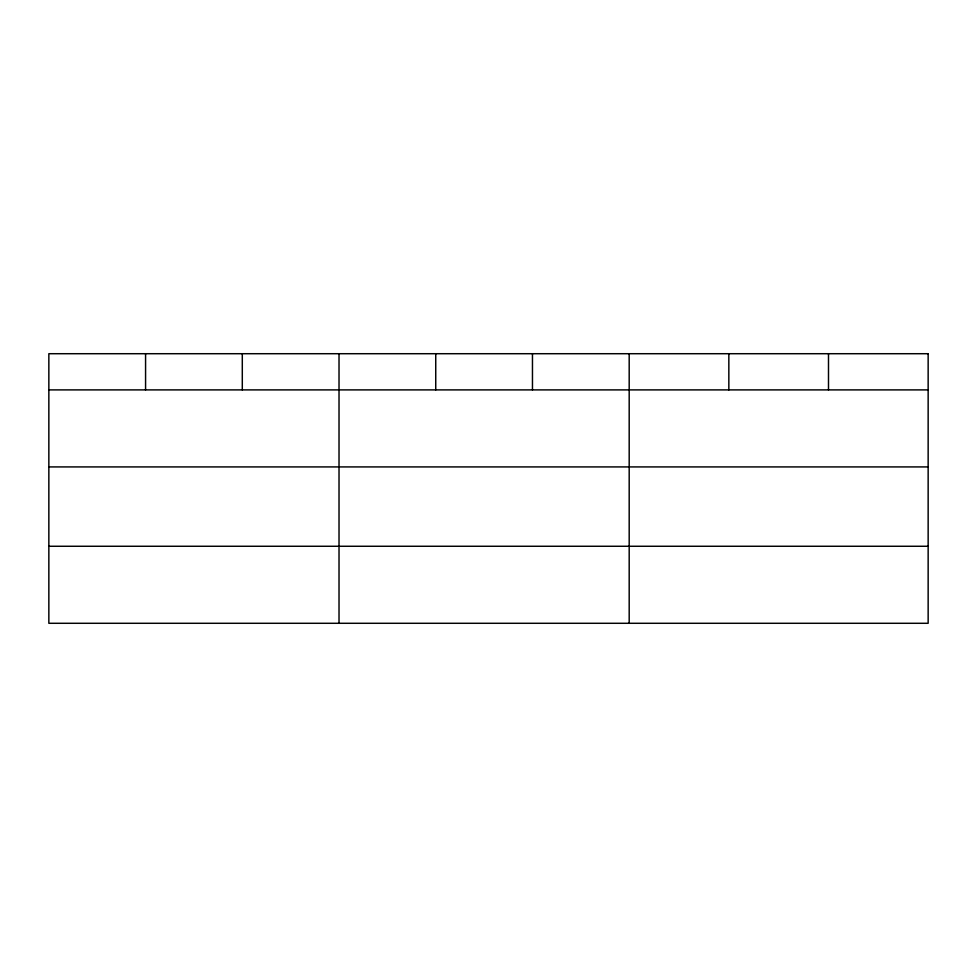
<?xml version="1.0" encoding="UTF-8"?>
<svg xmlns="http://www.w3.org/2000/svg" width="977" height="977" viewBox="0 0 977 977"><rect width="100%" height="100%" fill="white"/><g stroke="black" fill="none" stroke-linecap="round" stroke-linejoin="round"><path stroke-width="1.47" d="M48.85 389.896L928.15 389.896M48.85 466.921L928.15 466.921M48.85 546.265L928.15 546.265M828.496 353.711L828.496 389.896M728.842 353.711L728.842 389.896M629.188 353.711L629.188 623.289M532.465 353.711L532.465 389.896M435.742 353.711L435.742 389.896M339.019 353.711L339.019 623.289M242.296 353.711L242.296 389.896M145.573 353.711L145.573 389.896M928.15 353.711L48.85 353.711L48.85 623.289L928.15 623.289L928.15 353.711"/></g></svg>
